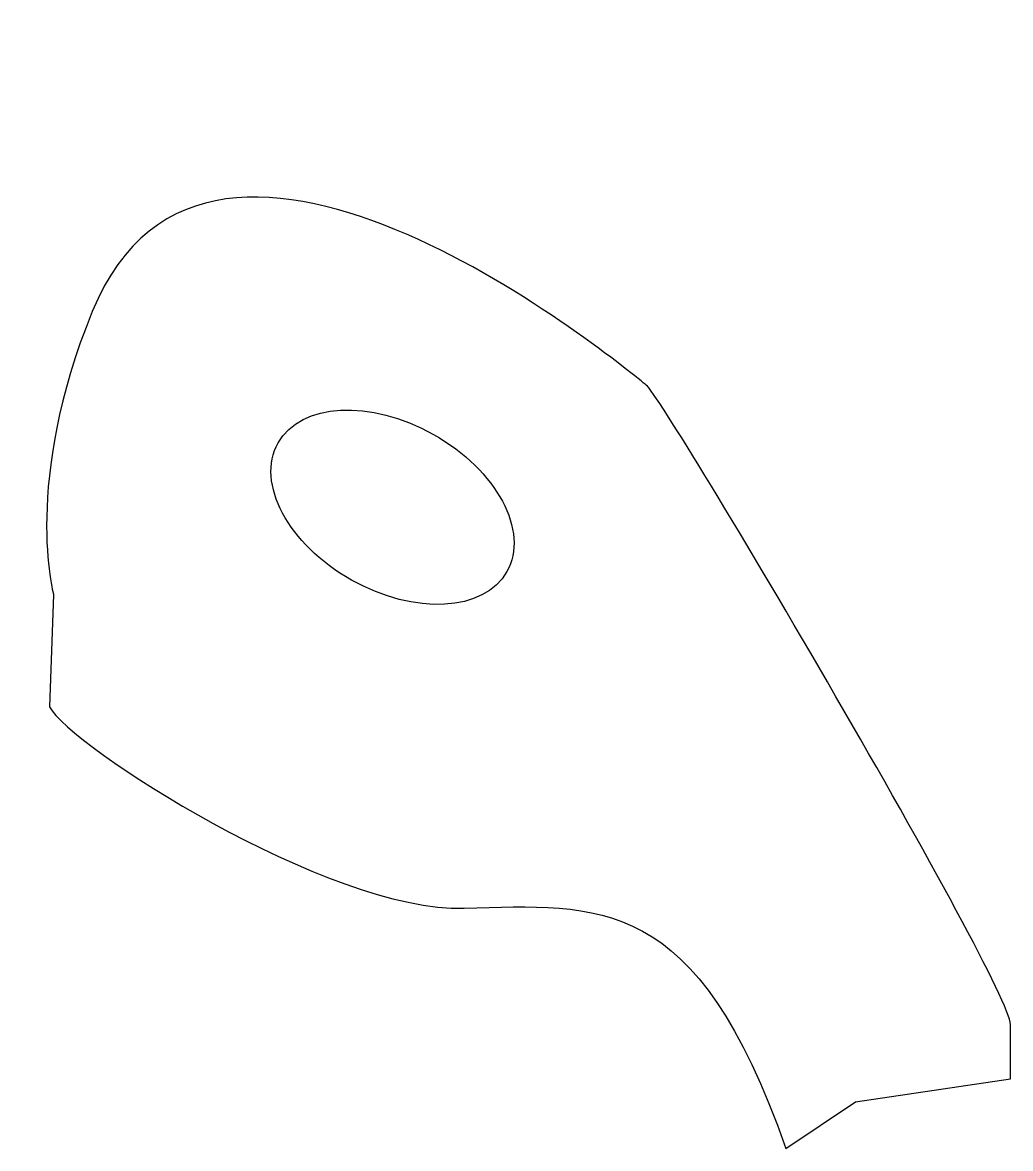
# Model space of a CAD drawing. Header units: centimetres. Extents: x -10 to 9.5, y -9.4 to 12.9.
import ezdxf

# ---------------------------------------------------------------- set-up
doc = ezdxf.new("R2010")
doc.units = ezdxf.units.CM
doc.header["$MEASUREMENT"] = 0
doc.layers.add('Camada 1', color=7, linetype='Continuous')

msp = doc.modelspace()

# ---------------------------------------------------------------- linework, layer by layer
at = {"layer": 'Camada 1'}
for points, knots in [([(-1.27368, -4.65983), (-3.95682, -4.73648), (-9.09315, -1.44003), (-9.47648, -0.67343), (-9.47648, -0.67343), (-9.47648, -0.67343), (-9.39983, 1.54976), (-9.39983, 1.54976), (-9.39983, 1.54976), (-9.39983, 1.54976), (-10.01311, 3.77295), (-8.6332, 7.14607), (-8.6332, 7.14607), (-6.29381, 12.86514), (1.94609, 5.99614), (2.32939, 5.68949), (2.32939, 5.68949), (2.71269, 5.38284), (9.53558, -6.19305), (9.53558, -6.95966), (9.53558, -6.95966), (9.53558, -6.95966), (9.53558, -8.03292), (9.53558, -8.03292), (9.53558, -8.03292), (9.53558, -8.03292), (6.46911, -8.4929), (6.46911, -8.4929), (6.46911, -8.4929), (6.46911, -8.4929), (5.0892, -9.41286), (5.0892, -9.41286), (5.0892, -9.41286), (3.32602, -4.35318), (1.40946, -4.58315), (-1.27368, -4.65983)], [0, 0, 0, 0, 0.1, 0.1, 0.1, 0.1, 0.2, 0.2, 0.2, 0.2, 0.3, 0.3, 0.3, 0.3, 0.4, 0.4, 0.4, 0.4, 0.5, 0.5, 0.5, 0.5, 0.6, 0.6, 0.6, 0.6, 0.7, 0.7, 0.7, 0.7, 0.8, 0.8, 0.8, 0.8, 1, 1, 1, 1]), ([(-3.50406, 1.83485), (-2.25229, 1.13053), (-0.8772, 1.2048), (-0.42801, 2.00016), (-0.42801, 2.00016), (0.01879, 2.79552), (-0.63044, 4.01134), (-1.88097, 4.71328), (-1.88097, 4.71328), (-3.13152, 5.41879), (-4.50664, 5.34452), (-4.95583, 4.54797), (-4.95583, 4.54797), (-5.40261, 3.75379), (-4.75337, 2.538), (-3.50406, 1.83485)], [0, 0, 0, 0, 0.2, 0.2, 0.2, 0.2, 0.4, 0.4, 0.4, 0.4, 0.6, 0.6, 0.6, 0.6, 1, 1, 1, 1])]:
    msp.add_open_spline(points, degree=3, knots=knots, dxfattribs=at)

doc.saveas('drawing.dxf')
